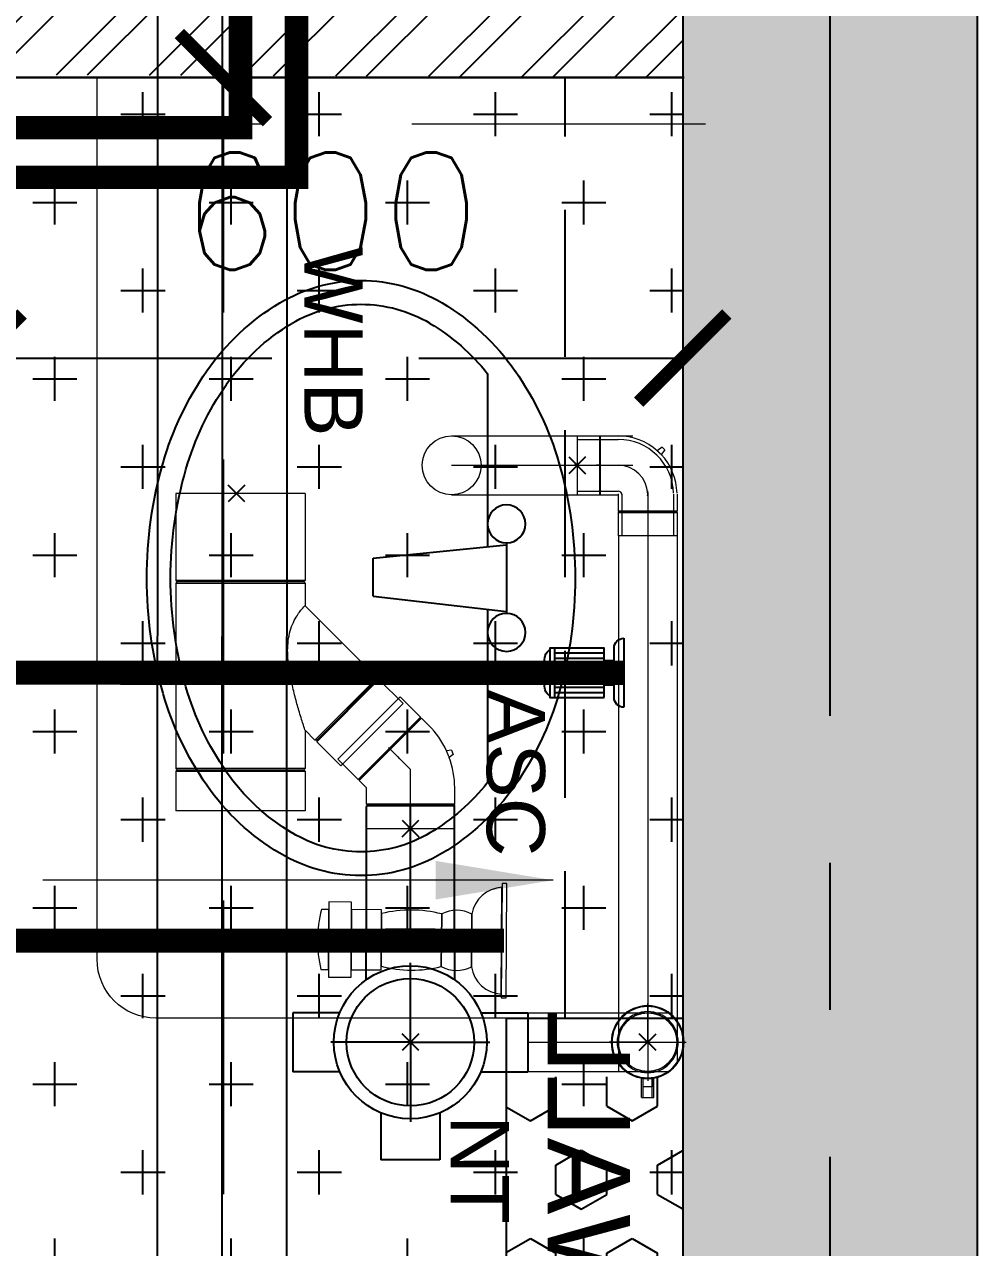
# Model space of a CAD drawing. Header units: millimetres. Extents: x -414464 to 1686, y -90036 to 108605.
# Drawn here: x -115677 to -114866, y -74220 to -73180 of the extents above; entities that cross this region are included whole.
import ezdxf

# ---------------------------------------------------------------- set-up
doc = ezdxf.new("R2010")
doc.units = ezdxf.units.MM
doc.header["$LTSCALE"] = 1000
doc.header["$MEASUREMENT"] = 0
for name, pattern in [('$1$AUDIT_D_120904163729-0', [0]), ('$36$HIDDEN', [0.375, 0.25, -0.125]), ('2BHK-A - FRONT$1$AUDIT_D_120904163729-0', [0]), ('2BHK-A - FRONT$1$DASHED', [0.75, 0.5, -0.25]), ('2BHK-A - FRONT$1$HIDDEN', [0.375, 0.25, -0.125]), ('2BHK-A - FRONT$1$PHANTOM2', [1.25, 0.625, -0.125, 0.125, -0.125, 0.125, -0.125]), ('AUDIT_D_120904163729-0', [0]), ('T8(T9 IS SIMILAR) - DIMENSION & TEXTING$1$1', [0]), ('T8(T9 IS SIMILAR) - DIMENSION & TEXTING$1$AUDIT_D_120904163729-0', [0]), ('T8(T9 IS SIMILAR) - DIMENSION & TEXTING$1$CENTERX2', [101.6, 63.5, -12.7, 12.7, -12.7]), ('T8(T9 IS SIMILAR) - DIMENSION & TEXTING$1$HIDDEN', [0.375, 0.25, -0.125]), ('T8(T9 IS SIMILAR) - DIMENSION & TEXTING$1$T8 - TYPICAL FLOOR CORE$0$( Hidden )', [0.375, 0.25, -0.125]), ('T8(T9 IS SIMILAR)$1$$0$HIDDEN', [0.375, 0.25, -0.125]), ('T8(T9 IS SIMILAR)$1$HIDDEN', [0.375, 0.25, -0.125]), ('T8_REFUGE COLUMNS$1$CENTER2', [1.125, 0.75, -0.125, 0.125, -0.125])]:
    doc.linetypes.add(name, pattern=pattern)
doc.layers.get('0').update_dxf_attribs({"linetype": 'AUDIT_D_120904163729-0'})
for name, color, linetype in [('$0$A-HATCH -160', 251, '$1$AUDIT_D_120904163729-0'), ('$21$A-DIMENSIONS', 2, '$36$HIDDEN'), ('2BHK-A - FRONT$1$$0$LEDGE WALL', 5, 'Continuous'), ('2BHK-A - FRONT$1$A-HATCH -160', 251, '2BHK-A - FRONT$1$AUDIT_D_120904163729-0'), ('2BHK-A - FRONT$1$A-SANITARY', 2, 'Continuous'), ('2BHK-A - FRONT$1$A-TOI SUNK 50MM', 8, 'Continuous'), ('2BHK-A - FRONT$1$ANNO', 7, 'Continuous'), ('2BHK-A - FRONT$1$LEDGE WALL', 5, 'Continuous'), ('a-rcc', 3, 'Continuous'), ('T8(T9 IS SIMILAR) - DIMENSION & TEXTING$1$A-DIMENSIONS', 2, 'T8(T9 IS SIMILAR) - DIMENSION & TEXTING$1$HIDDEN'), ('T8(T9 IS SIMILAR) - DIMENSION & TEXTING$1$A-PLUMBING', 7, 'T8(T9 IS SIMILAR) - DIMENSION & TEXTING$1$AUDIT_D_120904163729-0'), ('T8(T9 IS SIMILAR) - DIMENSION & TEXTING$1$KITCHEN BLOCK', 255, 'Continuous'), ('T8(T9 IS SIMILAR) - DIMENSION & TEXTING$1$pl-110 dia soil pipe', 1, 'Continuous'), ('T8(T9 IS SIMILAR) - DIMENSION & TEXTING$1$pl-110 dia soil pipe1', 1, 'Continuous'), ('T8(T9 IS SIMILAR) - DIMENSION & TEXTING$1$pl-75 dia waste pipe', 3, 'Continuous'), ('T8(T9 IS SIMILAR) - DIMENSION & TEXTING$1$pl-75 dia waste pipe1', 3, 'Continuous'), ('T8(T9 IS SIMILAR) - DIMENSION & TEXTING$1$PL-FITTINGS', 5, 'Continuous'), ('T8(T9 IS SIMILAR) - DIMENSION & TEXTING$1$U-TI-75MM WASTE WATER PIPE', 3, 'Continuous'), ('T8(T9 IS SIMILAR) - DIMENSION & TEXTING$1$U-TI-BOILER', 1, 'T8(T9 IS SIMILAR) - DIMENSION & TEXTING$1$1'), ('T8(T9 IS SIMILAR) - DIMENSION & TEXTING$1$U-TI-TEXT', 7, 'Continuous'), ('T8(T9 IS SIMILAR) - DIMENSION & TEXTING$1$U-TI-WS', 5, 'Continuous'), ('T8(T9 IS SIMILAR)$1$$6$a-beam 2', 50, 'Continuous'), ('T8_REFUGE COLUMNS$1$A-CENTERLINE', 193, 'T8_REFUGE COLUMNS$1$CENTER2'), ('T8_REFUGE COLUMNS$1$A-RCC COLS', 3, 'Continuous'), ('T8_TYPICAL COLUMNS$1$A-RCC COLS', 3, 'Continuous')]:
    doc.layers.add(name, color=color, linetype=linetype)
for name, color, linetype, lineweight in [('2BHK-A - FRONT$1$A-AC DRAIN PIPE', 94, 'Continuous', 18), ('2BHK-A - FRONT$1$A-AC PIPE', 151, 'Continuous', 20), ('2BHK-A - FRONT$1$a-TOI-fixtures', 251, 'Continuous', 0), ('2BHK-A - FRONT$1$A-WALL- 160', 6, 'Continuous', 30), ('T8(T9 IS SIMILAR) - DIMENSION & TEXTING$1$furn-1', 7, 'Continuous', 0), ('T8(T9 IS SIMILAR) - DIMENSION & TEXTING$1$pl-50dia waste pie', 6, 'Continuous', 0), ('T8(T9 IS SIMILAR) - DIMENSION & TEXTING$1$pl-50dia waste pipe1', 6, 'Continuous', 0), ('T8(T9 IS SIMILAR) - DIMENSION & TEXTING$1$R0-18-10-2014-T1-1st Podium Floor Plan$0$Text', 2, 'Continuous', 0), ('T8(T9 IS SIMILAR)$1$D&W', 8, 'Continuous', 25), ('T8(T9 IS SIMILAR)$1$SCPL BEAM', 191, 'T8(T9 IS SIMILAR)$1$$0$HIDDEN', 13)]:
    doc.layers.add(name, color=color, linetype=linetype, lineweight=lineweight)
doc.layers.add('T8(T9 IS SIMILAR) - DIMENSION & TEXTING$1$GEB-BEZUG', color=2, linetype='Continuous', lineweight=25, true_color=0xffff00)
doc.layers.add('T8_REFUGE COLUMNS$1$COL-HATCH', color=7, linetype='Continuous', lineweight=25, true_color=0xa3a3a3)
doc.styles.add('2BHK-A - FRONT$1$arial', font='sanss___.ttf')
doc.styles.add('T8(T9 IS SIMILAR) - DIMENSION & TEXTING$1$arial', font='sanss___.ttf')
doc.styles.add('T8(T9 IS SIMILAR) - DIMENSION & TEXTING$1$Romans 1', font='romans.shx', dxfattribs={"height": 100})
doc.styles.add('T8(T9 IS SIMILAR) - DIMENSION & TEXTING$1$Tahoma', font='tahoma.ttf')
doc.dimstyles.new('T8(T9 IS SIMILAR) - DIMENSION & TEXTING$1$ALPINE S', dxfattribs={"dimscale": 0, "dimtxt": 100, "dimasz": 75, "dimexe": 0, "dimexo": 0, "dimgap": 75, "dimtad": 1, "dimdec": 0, "dimzin": 0, "dimdsep": 46, "dimtxsty": 'T8(T9 IS SIMILAR) - DIMENSION & TEXTING$1$Romans 1', "dimblk": 'T8(T9 IS SIMILAR) - DIMENSION & TEXTING$1$_ArchTick', "dimcen": 0.09, "dimclrd": 256, "dimclre": 256, "dimclrt": 7, "dimadec": 0, "dimazin": 0, "dimtfac": 1, "dimtdec": 0, "dimtofl": 0, "dimtmove": 1, "dimatfit": 0, "dimldrblk": 'T8(T9 IS SIMILAR) - DIMENSION & TEXTING$1$_Open90', "dimfxl": 1, "dimtolj": 1, "dimtzin": 0, "dimarcsym": 0})
doc.dimstyles.new('T8(T9 IS SIMILAR) - DIMENSION & TEXTING$1$SAMATA STD', dxfattribs={"dimtxt": 100, "dimasz": 50, "dimexe": 50, "dimexo": 50, "dimgap": 10, "dimtad": 0, "dimdec": 0, "dimrnd": 5, "dimzin": 0, "dimdsep": 46, "dimtxsty": 'T8(T9 IS SIMILAR) - DIMENSION & TEXTING$1$Tahoma', "dimblk": 'T8(T9 IS SIMILAR) - DIMENSION & TEXTING$1$_Origin2', "dimcen": -50, "dimdle": 50, "dimclrd": 7, "dimclre": 7, "dimclrt": 7, "dimadec": 0, "dimazin": 0, "dimtfac": 1, "dimtdec": 0, "dimtmove": 1, "dimatfit": 3, "dimfxl": 150, "dimtfill": 1, "dimtolj": 1, "dimtzin": 0, "dimlwd": -1, "dimlwe": -1, "dimarcsym": 0})

# ---------------------------------------------------------------- blocks, each defined once
blk = doc.blocks.new('T8_REFUGE COLUMNS')
at = {"layer": 'T8_REFUGE COLUMNS$1$COL-HATCH', "linetype": 'ByBlock'}
h = blk.add_hatch(color=256, dxfattribs=at)
h.dxf.hatch_style = 1
h.paths.add_polyline_path([(1215902.1, -5721924.9), (1213292.1, -5721924.9), (1213292.1, -5721674.9), (1215902.1, -5721674.9)])
at = {"layer": 'T8_REFUGE COLUMNS$1$A-CENTERLINE'}
blk.add_line((1217370.3, -5721799.9), (1182156.9, -5721799.9), dxfattribs=at)
at = {"layer": 'T8_REFUGE COLUMNS$1$A-RCC COLS', "linetype": 'ByBlock'}
blk.add_lwpolyline([(1215902.1, -5721924.9), (1213292.1, -5721924.9), (1213292.1, -5721674.9), (1215902.1, -5721674.9)], close=True, dxfattribs=at)
blk = doc.blocks.new('T8_TYPICAL COLUMNS')
at = {"layer": 'T8_TYPICAL COLUMNS$1$A-RCC COLS', "linetype": 'ByBlock'}
blk.add_blockref('T8_REFUGE COLUMNS', (0, 0), dxfattribs=at)
blk = doc.blocks.new('2BHK-A - FRONT$1$WB1-flat-1')
at = {"layer": '2BHK-A - FRONT$1$A-SANITARY', "color": 251, "ltscale": 1000}
for p, q in [((-190061.5, 1779507.9), (-190121.4, 1779507.9)), ((-190106.8, 1779394.5), (-190119.9, 1779507.9)), ((-190074.4, 1779394.5), (-190063, 1779507.9)), ((-190118, 1779491.7), (-190265.4, 1779491.7)), ((-189917.5, 1779491.7), (-190064.6, 1779491.7))]:
    blk.add_line(p, q, dxfattribs=at)
at = {"layer": '2BHK-A - FRONT$1$A-SANITARY', "color": 251}
blk.add_line((-190106.8, 1779394.5), (-190074.4, 1779394.5), dxfattribs=at)
for centre, major_axis, start_param, end_param in [((-190091.4, 1779212.5), (92.6, -341.5), 2.876783, 3.157331), ((-190091.4, 1779212.5), (92.6, -341.5), 2.596234, 2.876783), ((-190115.8, 1779296.9), (69.6, -256.7), 3.157331, 3.484585), ((-190067.1, 1779296.9), (69.6, -256.7), 2.268981, 2.596234), ((-190137.6, 1779507.9), (4.2, -15.6), 6.018375, 12.30156), ((-190045.3, 1779507.9), (4.2, -15.6), 6.018375, 12.30156), ((-190152.9, 1779350.3), (52.6, -193.9), 3.484585, 3.910525), ((-190030, 1779350.3), (52.6, -193.9), 1.84304, 2.268981), ((-190152.9, 1779350.3), (47.3, -174.4), 3.548625, 3.910525), ((-190030, 1779350.3), (47.3, -174.4), 1.84304, 2.20494), ((-190209.6, 1779384.1), (35.3, -130.2), 3.910525, 4.447579), ((-189973.2, 1779384.1), (35.3, -130.2), 1.305986, 1.84304), ((-190209.6, 1779384.1), (30, -110.7), 3.910525, 4.447579), ((-189973.2, 1779384.1), (30, -110.7), 1.305986, 1.84304), ((-190209.6, 1779384.1), (35.3, -130.2), 4.447579, 4.984633), ((-190209.6, 1779384.1), (30, -110.7), 4.447579, 4.984633), ((-189973.2, 1779384.1), (30, -110.7), 0.768932, 1.305986), ((-189973.2, 1779384.1), (35.3, -130.2), 0.768932, 1.305986), ((-190152.9, 1779417.8), (47.3, -174.4), 4.984633, 5.410573), ((-190030, 1779417.8), (47.3, -174.4), 0.342992, 0.768932), ((-190152.9, 1779417.8), (52.6, -193.9), 4.984633, 5.410573), ((-190030, 1779417.8), (52.6, -193.9), 0.342992, 0.768932), ((-190115.8, 1779471.3), (64.3, -237.2), 5.410573, 5.737826), ((-190067.1, 1779471.3), (64.3, -237.2), 0.015739, 0.342992), ((-190115.8, 1779471.3), (69.6, -256.7), 5.410573, 5.737826), ((-190067.1, 1779471.3), (69.6, -256.7), 0.015739, 0.342992), ((-190091.4, 1779555.7), (87.3, -322), 5.737826, 6.018375), ((-190091.4, 1779555.7), (87.3, -322), 6.018375, 6.298924), ((-190091.4, 1779555.7), (92.6, -341.5), 5.737826, 6.018375), ((-190091.4, 1779555.7), (92.6, -341.5), 6.018375, 6.298924)]:
    blk.add_ellipse(centre, major_axis=major_axis, ratio=1, start_param=start_param, end_param=end_param, dxfattribs=at)
blk = doc.blocks.new('2BHK-A - FRONT')
at = {"layer": '2BHK-A - FRONT$1$A-HATCH -160', "linetype": 'ByBlock'}
h = blk.add_hatch(dxfattribs=at)
h.set_pattern_fill('ANSI32', color=256, scale=150)
h.set_pattern_definition([(45, (0, -0.55), (-39.77475644, 39.77475644), []), (45, (26.517, -0.55), (-39.77475644, 39.77475644), [])])
h.paths.add_polyline_path([(1145269.9, -5728524.2), (1145269.9, -5728684.2), (1144639.8, -5728684.2), (1144639.8, -5726829.5), (1144799.8, -5726829.5), (1144799.8, -5728524.2)])
h.paths.add_polyline_path([(1148934.5, -5727449.8), (1148934.5, -5727609.8), (1147999.5, -5727609.8), (1147999.5, -5727009.5), (1148159.5, -5727009.5), (1148159.5, -5727449.8)])
h.paths.add_polyline_path([(1147999.5, -5728684.2), (1147999.5, -5728524.2), (1147369.9, -5728524.2), (1147369.9, -5728684.2)])
edge = h.paths.add_edge_path()
edge.add_line((1151334.5, -5727449.8), (1151779.5, -5727449.8))
edge.add_line((1151779.5, -5727449.8), (1151779.5, -5727609.8))
edge.add_line((1151704.5, -5727609.8), (1151334.5, -5727609.8))
edge.add_line((1151334.5, -5727609.8), (1151334.5, -5727449.8))
h.paths.add_polyline_path([(1146264.5, -5719573.8), (1146424.5, -5719573.8), (1146424.5, -5719224.6), (1146264.5, -5719224.6)])
h.paths.add_polyline_path([(1145549.4, -5721834.4), (1145788.9, -5721834.4), (1145790, -5721674.6), (1145549.4, -5721674.6)])
h.paths.add_polyline_path([(1145949.5, -5721924.2), (1145949.5, -5722524.6), (1145789.5, -5722524.6), (1145789.5, -5721924.2)])
h.paths.add_polyline_path([(1144599.5, -5721924.6), (1144759.5, -5721924.6), (1144762, -5722524.6), (1144602, -5722524.6)])
h.paths.add_polyline_path([(1144599.5, -5723474.6), (1144599.5, -5723174.6), (1144759.5, -5723174.6), (1144759.5, -5723314.6), (1145789.5, -5723314.6), (1145789.5, -5723174.6), (1145949.5, -5723174.6), (1145949.5, -5723474.2)])
h = blk.add_hatch(dxfattribs=at)
h.set_pattern_fill('HEX', color=256, scale=200)
h.paths.add_polyline_path([(1143749.5, -5722074.9), (1143749.5, -5721924.9), (1142999.6, -5721924.9), (1142999.6, -5722074.9)])
at = {"layer": '2BHK-A - FRONT$1$A-TOI SUNK 50MM'}
h = blk.add_hatch(dxfattribs=at)
h.set_pattern_fill('CROSS', color=256, scale=300, style=0)
h.set_pattern_definition([(0, (0, -0.9), (75, 75), [37.5, -112.5]), (90, (18.75, -19.65), (-75, 75), [37.5, -112.5])])
h.paths.add_polyline_path([(1142149.5, -5723374.6), (1144599.5, -5723374.6), (1144599.5, -5721924.9), (1142149.5, -5721924.9)])
h.paths.add_polyline_path([(1148199.2, -5723374.6), (1145949.5, -5723374.6), (1145949.5, -5721924.9), (1148199.2, -5721924.9)])
at = {"layer": '2BHK-A - FRONT$1$$0$LEDGE WALL', "linetype": '2BHK-A - FRONT$1$HIDDEN', "ltscale": 0.5}
blk.add_line((1143799.5, -5722024.9), (1144599.6, -5722024.9), dxfattribs=at)
at = {"layer": '2BHK-A - FRONT$1$A-AC DRAIN PIPE', "linetype": '2BHK-A - FRONT$1$PHANTOM2', "ltscale": 0.1, "const_width": 20, "elevation": -1.2}
blk.add_lwpolyline([(1144826.8, -5722253.6), (1144514.7, -5722253.6), (1144514.7, -5723484.3)], dxfattribs=at)
at = {"layer": '2BHK-A - FRONT$1$A-AC PIPE', "linetype": '2BHK-A - FRONT$1$DASHED', "ltscale": 0.1, "const_width": 20, "elevation": -1.2}
blk.add_lwpolyline([(1144556.9, -5723484.3), (1144556.9, -5722301.2), (1144799.8, -5722301.2)], dxfattribs=at)
at = {"layer": '2BHK-A - FRONT$1$A-TOI SUNK 50MM'}
blk.add_lwpolyline([(1142149.5, -5723374.6), (1144599.5, -5723374.6), (1144599.5, -5721924.9), (1142149.5, -5721924.9)], close=True, dxfattribs=at)
at = {"layer": '2BHK-A - FRONT$1$a-TOI-fixtures'}
for p, q in [((1143799.5, -5721924.9), (1144584.5, -5721924.9)), ((1143799.5, -5721924.9), (1143799.5, -5722373.2)), ((1143849.5, -5722423.2), (1144599.5, -5722423.2))]:
    blk.add_line(p, q, dxfattribs=at)
blk.add_arc((1143849.5, -5722373.2), 50, 180, 270, dxfattribs=at)
at = {"layer": '2BHK-A - FRONT$1$A-WALL- 160', "linetype": 'ByBlock'}
blk.add_line((1144599.5, -5722524.6), (1144599.5, -5721924.6), dxfattribs=at)
at = {"layer": '2BHK-A - FRONT$1$LEDGE WALL'}
blk.add_lwpolyline([(1143799.5, -5722074.9), (1143799.5, -5721924.9), (1142999.6, -5721924.9), (1142999.6, -5722074.9)], close=True, dxfattribs=at)
at = {"layer": '2BHK-A - FRONT$1$A-WALL- 160'}
blk.add_blockref('2BHK-A - FRONT$1$WB1-flat-1', (1334265.2, -7501582.8), dxfattribs=at)
at = {"layer": '2BHK-A - FRONT$1$ANNO', "insert": (1143181.6, -5721969.8), "char_height": 70, "width": 2352.206, "attachment_point": 1, "style": '2BHK-A - FRONT$1$arial'}
blk.add_mtext('LEDGE WALL', dxfattribs=at)
blk = doc.blocks.new('T8(T9 IS SIMILAR) - DIMENSION & TEXTING$1$_ArchTick')
at = {"color": 0, "linetype": 'ByBlock', "const_width": 0.15}
blk.add_lwpolyline([(-0.5, -0.5), (0.5, 0.5)], dxfattribs=at)
blk = doc.blocks.new('*D1592')
at = {"layer": 'T8(T9 IS SIMILAR) - DIMENSION & TEXTING$1$A-DIMENSIONS', "linetype": 'T8(T9 IS SIMILAR) - DIMENSION & TEXTING$1$HIDDEN', "lineweight": -2, "transparency": 16777216}
for p, q in [((1213452.2, -5721924.1), (1213452.2, -5722316.2)), ((1215902.2, -5721924.4), (1215902.2, -5722316.2))]:
    blk.add_line(p, q, dxfattribs=at)
at = {"layer": 'T8(T9 IS SIMILAR) - DIMENSION & TEXTING$1$A-DIMENSIONS', "lineweight": -2, "transparency": 16777216}
blk.add_line((1215902.2, -5722316.2), (1213452.2, -5722316.2), dxfattribs=at)
at = {"layer": 'T8(T9 IS SIMILAR) - DIMENSION & TEXTING$1$A-DIMENSIONS', "linetype": 'ByBlock', "lineweight": -2, "transparency": 16777216, "xscale": 75, "yscale": 75, "zscale": 75, "rotation": 180}
blk.add_blockref('T8(T9 IS SIMILAR) - DIMENSION & TEXTING$1$_ArchTick', (1213452.2, -5722316.2), dxfattribs=at)
at = {"layer": 'T8(T9 IS SIMILAR) - DIMENSION & TEXTING$1$A-DIMENSIONS', "linetype": 'ByBlock', "lineweight": -2, "transparency": 16777216, "xscale": 75, "yscale": 75, "zscale": 75}
blk.add_blockref('T8(T9 IS SIMILAR) - DIMENSION & TEXTING$1$_ArchTick', (1215902.2, -5722316.2), dxfattribs=at)
at = {"layer": 'T8(T9 IS SIMILAR) - DIMENSION & TEXTING$1$A-DIMENSIONS', "color": 7, "linetype": 'ByBlock', "transparency": 16777216, "insert": (1214677.2, -5722191.2), "char_height": 100, "attachment_point": 5, "style": 'T8(T9 IS SIMILAR) - DIMENSION & TEXTING$1$Romans 1'}
blk.add_mtext('\\A1;2450', dxfattribs=at)
blk = doc.blocks.new('T8(T9 IS SIMILAR) - DIMENSION & TEXTING$1$_Open90')
at = {"color": 0, "linetype": 'ByBlock', "lineweight": -2}
for p, q in [((-0.5, 0.5), (0, 0)), ((0, 0), (-1, 0)), ((0, 0), (-0.5, -0.5))]:
    blk.add_line(p, q, dxfattribs=at)
blk = doc.blocks.new('T8(T9 IS SIMILAR) - DIMENSION & TEXTING$1$Einfügepunkt')
at = {"layer": 'T8(T9 IS SIMILAR) - DIMENSION & TEXTING$1$GEB-BEZUG'}
for p, q in [((-7.1, -7.1), (7.1, 7.1)), ((-7.1, 7.1), (7.1, -7.1))]:
    blk.add_line(p, q, dxfattribs=at)
blk = doc.blocks.new('T8(T9 IS SIMILAR) - DIMENSION & TEXTING$1$388.001.00.1_G')
at = {"layer": 'T8(T9 IS SIMILAR) - DIMENSION & TEXTING$1$U-TI-75MM WASTE WATER PIPE', "ltscale": 5}
for p, q in [((-25.1, 60.1), (-25.1, 100)), ((-25.1, 100), (25.1, 100)), ((25.1, 60.1), (25.1, 100)), ((0, 0), (0, 67.6)), ((-60.1, 25.1), (-100, 25.1)), ((-100, -25.1), (-100, 25.1)), ((60.1, 25.1), (100, 25.1)), ((100, -25.1), (100, 25.1)), ((0, 0), (-67.6, 0)), ((0, 0), (0, 2.5)), ((0, 0), (0, -67.6)), ((0, 0), (67.6, 0)), ((0, 0), (-2.5, 0)), ((0, 0), (0, -2.5)), ((0, 0), (2.5, 0)), ((-60.1, -25.1), (-100, -25.1)), ((60.1, -25.1), (100, -25.1)), ((-37.7, -53.1), (-37.7, -95)), ((37.7, -53.1), (37.7, -95))]:
    blk.add_line(p, q, dxfattribs=at)
for radius in [65.1, 54.2]:
    blk.add_circle((0, 0), radius, dxfattribs=at)
blk.add_ellipse((0, -95), major_axis=(37.7, 0), ratio=0.026177, start_param=3.141593, end_param=6.283185, dxfattribs=at)
blk.add_blockref('T8(T9 IS SIMILAR) - DIMENSION & TEXTING$1$Einfügepunkt', (0, 0), dxfattribs=at)
blk = doc.blocks.new('T8(T9 IS SIMILAR) - DIMENSION & TEXTING$1$365.045.16.1_A')
at = {"lineweight": 13, "ltscale": 25}
for p, q in [((-61.9, 8.8), (-8.8, 61.9)), ((8.3, 44.7), (-8.8, 61.9)), ((8.3, 44.7), (-44.7, -8.3)), ((-43.7, -9.4), (9.4, 43.7)), ((8.3, 43.7), (-43.7, -8.3)), ((8.3, 43.7), (8.3, 44.7)), ((8.3, 43.7), (9.4, 43.7)), ((15.5, 37.5), (9.4, 43.7)), ((-17.1, 17.1), (-18.9, 18.9)), ((0, 0), (-17.1, 17.1)), ((-9.2, 9.2), (-11, 11)), ((34.7, 16.5), (30.6, 16)), ((36.3, 12.9), (32.9, 10.3)), ((34.7, 16.5), (36.3, 12.9)), ((-44.7, -8.3), (-61.9, 8.8)), ((0, -15.5), (0, 0)), ((-43.7, -8.3), (-44.7, -8.3)), ((-43.7, -8.3), (-43.7, -9.4)), ((-37.5, -15.5), (-43.7, -9.4)), ((-37.5, -29.3), (-37.5, -15.5)), ((0, -29.3), (0, -15.5)), ((37.5, -29.3), (37.5, -15.5)), ((-36.7, -30), (-37.5, -29.3)), ((37.5, -29.3), (-37.5, -29.3)), ((-36.7, -30), (-37.5, -30.7)), ((-37.5, -50), (-37.5, -30.7)), ((-37.5, -30.7), (37.5, -30.7)), ((-36.7, -30), (36.8, -30)), ((0, -31.8), (0, -29.3)), ((36.8, -30), (37.5, -29.3)), ((36.8, -30), (37.5, -30.7)), ((37.5, -50), (37.5, -30.7)), ((-37.5, -50), (37.5, -50)), ((0, -50), (-2.5, -50)), ((0, -50), (0, -47.5)), ((0, -50), (0, -52.5)), ((0, -50), (2.5, -50))]:
    blk.add_line(p, q, dxfattribs=at)
for start, end in [(24.8604, 45), (0, 20.1396)]:
    blk.add_arc((-37.5, -15.5), 75, start, end, dxfattribs=at)
blk.add_open_spline([(32.9, 10.3), (32.9, 10.3), (32.9, 10.3), (32.8, 10.5), (32.8, 10.6), (32.6, 11), (32.4, 11.3), (32.2, 11.9), (32.1, 12.1), (31.9, 12.6), (31.8, 12.8), (31.6, 13.2), (31.6, 13.4), (31.4, 13.8), (31.3, 14), (31.1, 14.6), (31, 14.9), (30.8, 15.4), (30.7, 15.6), (30.6, 15.9), (30.6, 16), (30.6, 16)], degree=3, knots=[-0.9758327, -0.9758327, -0.9758327, -0.9758327, -0.8930469, -0.8930469, -0.7796093, -0.7796093, -0.6561479, -0.6561479, -0.5667077, -0.5667077, -0.5007206, -0.5007206, -0.4380575, -0.4380575, -0.3616519, -0.3616519, -0.247098, -0.247098, -0.1245121, -0.1245121, 0, 0, 0, 0], dxfattribs=at)
blk.add_blockref('T8(T9 IS SIMILAR) - DIMENSION & TEXTING$1$Einfügepunkt', (0, -50), dxfattribs=at)
blk = doc.blocks.new('T8(T9 IS SIMILAR) - DIMENSION & TEXTING$1$367.125.16.1_A')
at = {"lineweight": 13, "ltscale": 25}
for p, q in [((-73.7, 161.5, -0.8), (-73.7, 195.4, -0.8)), ((-73.7, 195.4, -0.8), (36.3, 195.4, -0.8)), ((36.3, 161.5, -0.8), (36.3, 195.4, -0.8)), ((-157.1, 104.1), (-104.1, 157.1)), ((-104.1, 157.1), (-83.6, 136.6)), ((-72.6, 160.4, -0.8), (-73.7, 161.5, -0.8)), ((36.3, 161.5, -0.8), (-73.7, 161.5, -0.8)), ((-72.6, 160.4, -0.8), (-73.7, 159.3, -0.8)), ((-73.7, 126.7, -0.8), (-73.7, 159.3, -0.8)), ((-73.7, 159.3, -0.8), (36.3, 159.3, -0.8)), ((35.2, 160.4, -0.8), (-72.6, 160.4, -0.8)), ((35.2, 160.4, -0.8), (36.3, 161.5, -0.8)), ((35.2, 160.4, -0.8), (36.3, 159.3, -0.8)), ((36.3, 1.5, -0.8), (36.3, 159.3, -0.8)), ((-83.6, 136.6), (-136.6, 83.6)), ((-83.6, 135.1), (-83.6, 136.6)), ((-135.1, 82.1), (-82.1, 135.1)), ((-83.6, 135.1), (-135.1, 83.6)), ((-83.6, 135.1), (-82.1, 135.1)), ((-82.1, 135.1), (-73.7, 126.7)), ((-157.1, 104.1), (-136.6, 83.6)), ((-135.1, 83.6), (-136.6, 83.6)), ((-135.1, 83.6), (-135.1, 82.1)), ((-135.1, 82.1), (-73.6, 20.6)), ((-73.7, 1.5, -0.8), (-73.7, 20.7, 0.1)), ((-72.6, 0.4, -0.8), (-73.7, 1.5, -0.8)), ((36.3, 1.5, -0.8), (-73.7, 1.5, -0.8)), ((-72.6, 0.4, -0.8), (-73.7, -0.7, -0.8)), ((-72.6, 0.4, -0.8), (35.2, 0.4, -0.8)), ((35.2, 0.4, -0.8), (36.3, 1.5, -0.8)), ((35.2, 0.4, -0.8), (36.3, -0.7, -0.8)), ((-73.7, -74.6, -0.8), (-73.7, -0.7, -0.8)), ((-73.7, -0.7, -0.8), (36.3, -0.7, -0.8)), ((36.3, -74.6, -0.8), (36.3, -0.7, -0.8)), ((-73.7, -74.6, -0.8), (36.3, -74.6, -0.8))]:
    blk.add_line(p, q, dxfattribs=at)
blk.add_open_spline([(-73.7, 126.7, 0.1), (-73.7, 126.7, 0.1), (-73.5, 126.2, 0.1), (-72.9, 124.3, 0.1), (-72.5, 123, 0.1), (-71, 118.3, 0.1), (-69.7, 114, 0.1), (-67.4, 106.3, 0.1), (-66.3, 102.4, 0.1), (-64.2, 94.2, 0.1), (-63.1, 89.9, 0.1), (-61.2, 81.1, 0.1), (-60.4, 76.6, 0.1), (-59.3, 67.7, 0.1), (-58.9, 63.3, 0.1), (-58.9, 56.2, 0.1), (-59.1, 53.3, 0.1), (-59.8, 47.7, 0.1), (-60.3, 44.9, 0.1), (-61.8, 39.7, 0.1), (-62.7, 37.2, 0.1), (-64.8, 32.9, 0.1), (-65.9, 30.9, 0.1), (-67.8, 27.9, 0.1), (-68.7, 26.6, 0.1), (-70.4, 24.4, 0.1), (-71.2, 23.5, 0.1), (-72.4, 22.1, 0.1), (-72.9, 21.5, 0.1), (-73.5, 20.8, 0.1), (-73.7, 20.7, 0.1), (-73.7, 20.7, 0.1)], degree=3, knots=[8.222625, 8.222625, 8.222625, 8.222625, 8.980345, 8.980345, 9.738065, 9.738065, 11.253506, 11.253506, 12.551442, 12.551442, 13.849378, 13.849378, 15.147314, 15.147314, 16.44525, 16.44525, 17.266568, 17.266568, 18.087887, 18.087887, 18.909205, 18.909205, 19.730524, 19.730524, 20.43574, 20.43574, 21.140957, 21.140957, 21.846174, 21.846174, 22.551391, 22.551391, 22.551391, 22.551391], dxfattribs=at)
blk.add_blockref('T8(T9 IS SIMILAR) - DIMENSION & TEXTING$1$Einfügepunkt', (-15.4, -74.6, 0.1), dxfattribs=at)
blk = doc.blocks.new('T8(T9 IS SIMILAR) - DIMENSION & TEXTING$1$361.771.16.1_G')
at = {"lineweight": 13, "ltscale": 25}
for p, q in [((0, 0), (0, 32.8)), ((-47, 5.2), (-30.6, 5.2)), ((-47, -5.2), (-47, 5.2)), ((-47, 3.7), (-30.8, 3.7)), ((-38, 3.7), (-38, -3.8)), ((-30.8, 3.7), (-38, 3.7)), ((-47, -3.7), (-30.8, -3.7)), ((-47, -5.2), (-30.6, -5.2)), ((-38, -3.8), (-30.8, -3.8)), ((0, 0), (-32.8, 0)), ((0, 0), (0, -32.8)), ((0, 0), (32.8, 0))]:
    blk.add_line(p, q, dxfattribs=at)
for radius in [31, 30.3, 26, 25]:
    blk.add_circle((0, 0), radius, dxfattribs=at)
blk.add_blockref('T8(T9 IS SIMILAR) - DIMENSION & TEXTING$1$Einfügepunkt', (0, 0), dxfattribs=at)
blk = doc.blocks.new('T8(T9 IS SIMILAR) - DIMENSION & TEXTING$1$A$C3B5F61B8')
at = {"ltscale": 25}
for p, q in [((0.0244, 0.025), (0.039, 0.025)), ((0.0244, 0.022), (0.06, 0.022)), ((0.039, 0.025), (0.039, -0.025)), ((0.0395, 0.0245), (0.039, 0.025)), ((0.0395, 0.0245), (0.04, 0.025)), ((0.0395, 0.0245), (0.0395, -0.0245)), ((0.04, -0.025), (0.04, 0.025)), ((0.04, 0.025), (0.06, 0.025)), ((0.06, 0.025), (0.06, -0.025)), ((-0.0154, 0.0123), (-0.0133, 0.0145)), ((-0.0154, 0.0123), (-0.0124, 0.0082)), ((-0.0133, 0.0145), (-0.0092, 0.0115)), ((0.0218, -0.0001), (0.0243, 0)), ((0.0243, 0), (0.039, 0)), ((0.0375, 0), (0.04, 0)), ((0.039, 0), (0.0415, 0)), ((0.04, 0), (0.06, 0)), ((0.06, 0), (0.0625, 0)), ((-0.025, -0.04), (-0.025, -0.025)), ((-0.022, -0.06), (-0.022, -0.025)), ((0, -0.025), (0, -0.0225)), ((0, -0.04), (0, -0.025)), ((0.022, -0.06), (0.022, -0.025)), ((0.0243, -0.022), (0.06, -0.022)), ((0.0243, -0.025), (0.039, -0.025)), ((0.025, -0.04), (0.025, -0.025)), ((0.0395, -0.0245), (0.039, -0.025)), ((0.0395, -0.0245), (0.04, -0.025)), ((0.04, -0.025), (0.06, -0.025)), ((0.025, -0.04), (-0.025, -0.04)), ((-0.0245, -0.0405), (-0.025, -0.04)), ((-0.0245, -0.0405), (-0.025, -0.041)), ((-0.025, -0.06), (-0.025, -0.041)), ((-0.025, -0.041), (0.025, -0.041)), ((-0.0245, -0.0405), (0.0245, -0.0405)), ((0, -0.041), (0, -0.0385)), ((0, -0.0425), (0, -0.04)), ((0, -0.041), (0, -0.0435)), ((0.0245, -0.0405), (0.025, -0.04)), ((0.0245, -0.0405), (0.025, -0.041)), ((0.025, -0.06), (0.025, -0.041)), ((0, -0.0575), (0, -0.0435)), ((-0.025, -0.06), (0.025, -0.06)), ((0, -0.06), (0, -0.0575)), ((0, -0.06), (0, -0.0625))]:
    blk.add_line(p, q, dxfattribs=at)
at = {"ltscale": 25, "flags": 128}
blk.add_lwpolyline([(-0.0092, 0.0115), (-0.0092, 0.0115), (-0.0092, 0.0115), (-0.0093, 0.0114), (-0.0094, 0.0113), (-0.0095, 0.0112), (-0.0096, 0.011), (-0.0098, 0.0108), (-0.0099, 0.0107), (-0.0101, 0.0105), (-0.0103, 0.0103), (-0.0105, 0.01), (-0.0107, 0.0098), (-0.011, 0.0096), (-0.0112, 0.0094), (-0.0114, 0.0092), (-0.0116, 0.009), (-0.0117, 0.0088), (-0.0119, 0.0087), (-0.012, 0.0085), (-0.0122, 0.0084), (-0.0123, 0.0083), (-0.0123, 0.0083), (-0.0124, 0.0082), (-0.0124, 0.0082)], dxfattribs=at)
at = {"ltscale": 25}
for radius, start, end in [(0.047, 91.5, 180), (0.05, 91.5, 133.1131), (0.05, 138.3869, 180), (0.025, 91.5, 180), (0.025, 88.0623, 91.5), (0.025, 180, 183.4377), (0.003, 91.5, 180)]:
    blk.add_arc((0.025, -0.025), radius, start, end, dxfattribs=at)
at = {"ltscale": 25, "xscale": 0.001, "yscale": 0.001, "zscale": 0.001}
blk.add_blockref('T8(T9 IS SIMILAR) - DIMENSION & TEXTING$1$Einfügepunkt', (0, -0.06), dxfattribs=at)
blk = doc.blocks.new('T8(T9 IS SIMILAR) - DIMENSION & TEXTING$1$ASC')
at = {"layer": 'T8(T9 IS SIMILAR) - DIMENSION & TEXTING$1$U-TI-BOILER'}
for points in [[(631187.56485, 41364.6039), (631187.52885, 41364.6039), (631187.52885, 41364.6399), (631187.52885, 41364.6435), (631187.56485, 41364.6435), (631187.56485, 41364.6039)], [(631187.54005, 41364.6471), (631187.55365, 41364.6471)], [(631187.56485, 41364.6399), (631187.52885, 41364.6399)], [(631187.53245, 41364.6039), (631187.53245, 41364.6399)], [(631187.53605, 41364.6399), (631187.53605, 41364.6039)], [(631187.53965, 41364.6039), (631187.53965, 41364.6399)], [(631187.54325, 41364.6039), (631187.54325, 41364.6399)], [(631187.54685, 41364.6399), (631187.54685, 41364.6039)], [(631187.55045, 41364.6039), (631187.55045, 41364.6399)], [(631187.55405, 41364.6039), (631187.55405, 41364.6399)], [(631187.55765, 41364.6039), (631187.55765, 41364.6399)], [(631187.56125, 41364.6399), (631187.56125, 41364.6039)], [(631187.53785, 41364.6039), (631187.53785, 41364.5967)], [(631187.55585, 41364.5967), (631187.55585, 41364.6039)], [(631187.52165, 41364.5895), (631187.57205, 41364.5895)], [(631187.56485, 41364.5967), (631187.52885, 41364.5967)]]:
    blk.add_lwpolyline(points, dxfattribs=at)
for centre, radius, start, end in [((631187.53736, 41364.6384), 0.00911, 72.81975, 145.94062), ((631187.55634, 41364.6384), 0.00911, 34.05939, 107.18025), ((631187.52885, 41364.5895), 0.0072, 90, 180), ((631187.56485, 41364.5895), 0.0072, 0, 90)]:
    blk.add_arc(centre, radius, start, end, dxfattribs=at)
blk = doc.blocks.new('*D456')
at = {"layer": 'T8(T9 IS SIMILAR) - DIMENSION & TEXTING$1$U-TI-TEXT', "lineweight": -2, "transparency": 16777216}
for p, q in [((5695, -7925.9), (5743.8, -7763.4)), ((5743.8, -7763.4), (6150.9, -7763.4)), ((5545, -7925.9), (5470, -7925.9)), ((5845, -7925.9), (5545, -7925.9)), ((5845, -7925.9), (5920, -7925.9))]:
    blk.add_line(p, q, dxfattribs=at)
at = {"layer": 'T8(T9 IS SIMILAR) - DIMENSION & TEXTING$1$U-TI-TEXT', "linetype": 'T8(T9 IS SIMILAR) - DIMENSION & TEXTING$1$T8 - TYPICAL FLOOR CORE$0$( Hidden )', "lineweight": -2, "transparency": 16777216}
for p, q in [((5545, -7927.9), (5545, -7925.9)), ((5845, -7927.9), (5845, -7925.9))]:
    blk.add_line(p, q, dxfattribs=at)
at = {"layer": 'T8(T9 IS SIMILAR) - DIMENSION & TEXTING$1$U-TI-TEXT', "linetype": 'ByBlock', "lineweight": -2, "transparency": 16777216, "xscale": 75, "yscale": 75, "zscale": 75}
blk.add_blockref('T8(T9 IS SIMILAR) - DIMENSION & TEXTING$1$_ArchTick', (5545, -7925.9), dxfattribs=at)
at = {"layer": 'T8(T9 IS SIMILAR) - DIMENSION & TEXTING$1$U-TI-TEXT', "linetype": 'ByBlock', "lineweight": -2, "transparency": 16777216, "xscale": 75, "yscale": 75, "zscale": 75, "rotation": 180}
blk.add_blockref('T8(T9 IS SIMILAR) - DIMENSION & TEXTING$1$_ArchTick', (5845, -7925.9), dxfattribs=at)
at = {"layer": 'T8(T9 IS SIMILAR) - DIMENSION & TEXTING$1$U-TI-TEXT', "color": 7, "linetype": 'ByBlock', "transparency": 16777216, "insert": (5947.4, -7638.4), "char_height": 100, "attachment_point": 5, "style": 'T8(T9 IS SIMILAR) - DIMENSION & TEXTING$1$Romans 1', "bg_fill": 3, "box_fill_scale": 1.25, "bg_fill_color": 256, "bg_fill_true_color": 13158600, "bg_fill_transparency": 0}
blk.add_mtext('\\A1;300', dxfattribs=at)
blk = doc.blocks.new('T8(T9 IS SIMILAR) - DIMENSION & TEXTING$1$TT')
at = {"layer": 'T8(T9 IS SIMILAR) - DIMENSION & TEXTING$1$furn-1', "color": 7}
for points in [[(107723.97348, -2189.22261), (107723.97349, -2189.22673), (107723.9407, -2189.22681), (107723.94069, -2189.2227, -0.125089)], [(107723.97153, -2189.25543, -0.124286), (107723.97162, -2189.28824), (107723.94291, -2189.28832, -0.124286), (107723.94282, -2189.25551)], [(107723.97162, -2189.28824, -0.25), (107723.97166, -2189.30465), (107723.94295, -2189.30473, -0.25), (107723.94291, -2189.28832)], [(107723.97166, -2189.30465, -0.353887), (107723.98647, -2189.32102), (107723.92823, -2189.32117, -0.353887), (107723.94295, -2189.30473)]]:
    blk.add_lwpolyline(points, format="xyb", close=True, dxfattribs=at)
for points in [[(107723.9776, -2189.22671), (107723.97764, -2189.23902), (107723.97352, -2189.23903), (107723.94073, -2189.23912), (107723.93662, -2189.23913), (107723.93659, -2189.22683)], [(107723.97352, -2189.23903), (107723.97357, -2189.25542), (107723.94078, -2189.25551), (107723.94073, -2189.23912)], [(107723.98848, -2189.32101), (107723.98847, -2189.32361), (107723.92619, -2189.32378), (107723.92618, -2189.32118)]]:
    blk.add_lwpolyline(points, close=True, dxfattribs=at)
blk = doc.blocks.new('T8(T9 IS SIMILAR) - DIMENSION & TEXTING$1$_Origin2')
at = {"color": 0, "linetype": 'ByBlock', "lineweight": -2}
blk.add_line((-0.5, 0), (-1, 0), dxfattribs=at)
for radius in [0.5, 0.25]:
    blk.add_circle((0, 0), radius, dxfattribs=at)
blk = doc.blocks.new('*D1266')
at = {"layer": 'T8(T9 IS SIMILAR) - DIMENSION & TEXTING$1$A-DIMENSIONS', "linetype": 'T8(T9 IS SIMILAR) - DIMENSION & TEXTING$1$HIDDEN', "lineweight": -2, "transparency": 16777216}
for p, q in [((1213452.3, -5721925.3), (1213690.9, -5721925.3)), ((1213452.3, -5722524.9), (1213690.9, -5722524.9))]:
    blk.add_line(p, q, dxfattribs=at)
at = {"layer": 'T8(T9 IS SIMILAR) - DIMENSION & TEXTING$1$A-DIMENSIONS', "lineweight": -2, "transparency": 16777216}
blk.add_line((1213690.9, -5722524.9), (1213690.9, -5721925.3), dxfattribs=at)
at = {"layer": 'T8(T9 IS SIMILAR) - DIMENSION & TEXTING$1$A-DIMENSIONS', "linetype": 'ByBlock', "lineweight": -2, "transparency": 16777216, "xscale": 75, "yscale": 75, "zscale": 75}
for p, rotation in [((1213690.9, -5721925.3), 90), ((1213690.9, -5722524.9), 270)]:
    blk.add_blockref('T8(T9 IS SIMILAR) - DIMENSION & TEXTING$1$_ArchTick', p, dxfattribs=dict(at, rotation=rotation))
at = {"layer": 'T8(T9 IS SIMILAR) - DIMENSION & TEXTING$1$A-DIMENSIONS', "color": 7, "linetype": 'ByBlock', "transparency": 16777216, "insert": (1213565.9, -5722225.1), "char_height": 100, "attachment_point": 5, "rotation": 90, "style": 'T8(T9 IS SIMILAR) - DIMENSION & TEXTING$1$Romans 1'}
blk.add_mtext('\\A1;600', dxfattribs=at)
blk = doc.blocks.new('T8(T9 IS SIMILAR) - DIMENSION & TEXTING$1$A$C77D62699')
at = {"layer": 'T8(T9 IS SIMILAR) - DIMENSION & TEXTING$1$pl-110 dia soil pipe1'}
for p, q in [((7706, -8388.3, 0.8), (5682.6, -8388, 0.2)), ((7706, -8498.3, 0.8), (5671.5, -8498, 0.2))]:
    blk.add_line(p, q, dxfattribs=at)
at = {"layer": 'T8(T9 IS SIMILAR) - DIMENSION & TEXTING$1$pl-110 dia soil pipe1', "color": 12, "linetype": 'T8(T9 IS SIMILAR) - DIMENSION & TEXTING$1$CENTERX2'}
blk.add_line((7706, -8443.3, 0.8), (5660.5, -8443, 0.2), dxfattribs=at)
at = {"layer": 'T8(T9 IS SIMILAR) - DIMENSION & TEXTING$1$pl-50dia waste pipe1', "color": 12, "linetype": 'T8(T9 IS SIMILAR) - DIMENSION & TEXTING$1$CENTERX2'}
for p, q in [((6820.5, -8183.1, 0.8), (6820.5, -8050.2, 0.9)), ((6389.8, -8081.2, 0.9), (6851.5, -8081.2, 0.9)), ((6329.8, -8248, 0.7), (6329.8, -8093.9, 0.7))]:
    blk.add_line(p, q, dxfattribs=at)
at = {"layer": 'T8(T9 IS SIMILAR) - DIMENSION & TEXTING$1$pl-50dia waste pipe1'}
for p, q in [((6389.9, -8056.2, 0.9), (6838.8, -8056.2, 0.9)), ((6795.5, -8183.1, 0.8), (6795.5, -8062.8, 0.9)), ((6845.5, -8183.1, 0.8), (6845.5, -8062.8, 0.9)), ((6304.8, -8248, 0.7), (6304.8, -8093.9, 0.7)), ((6354.8, -8248, 0.7), (6354.9, -8106.1, 0.7)), ((6389.8, -8106.1, 0.7), (6845.5, -8106.1, 0.9))]:
    blk.add_line(p, q, dxfattribs=at)
at = {"layer": 'T8(T9 IS SIMILAR) - DIMENSION & TEXTING$1$pl-50dia waste pipe1', "ltscale": 0.1}
for centre in [(6820.5, -8081.2, 0.8), (6329.8, -8248, 0.7)]:
    blk.add_circle(centre, 25, dxfattribs=at)
at = {"layer": 'T8(T9 IS SIMILAR) - DIMENSION & TEXTING$1$pl-75 dia waste pipe1'}
for p, q in [((6725.5, -8245.5, 0.8), (6620.4, -8245.5, 0.5)), ((6725.5, -8320.4, 0.8), (6620.4, -8320.4, 0.5))]:
    blk.add_line(p, q, dxfattribs=at)
at = {"layer": 'T8(T9 IS SIMILAR) - DIMENSION & TEXTING$1$pl-75 dia waste pipe1', "color": 12, "linetype": 'T8(T9 IS SIMILAR) - DIMENSION & TEXTING$1$CENTERX2'}
blk.add_line((6725.5, -8283, 0.8), (6620.4, -8283, 0.5), dxfattribs=at)
at = {"layer": 'T8(T9 IS SIMILAR) - DIMENSION & TEXTING$1$U-TI-WS', "lineweight": 40, "ltscale": 0.01, "const_width": 20.5, "elevation": 0.7}
blk.add_lwpolyline([(6506.2, -9264), (6506.3, -8101.4)], dxfattribs=at)
at = {"layer": 'T8(T9 IS SIMILAR) - DIMENSION & TEXTING$1$U-TI-WS', "lineweight": 40, "ltscale": 0.01, "const_width": 20.5}
blk.add_lwpolyline([(6734.2, -8203.4), (6734.2, -9264)], dxfattribs=at)
at = {"layer": 'T8(T9 IS SIMILAR) - DIMENSION & TEXTING$1$furn-1', "xscale": -1559.587183977623, "yscale": 1559.587183977623, "zscale": 1559.587183977623, "rotation": 179.775067412385}
blk.add_blockref('T8(T9 IS SIMILAR) - DIMENSION & TEXTING$1$TT', (-168010278.9, -2763061.9), dxfattribs=at)
at = {"layer": 'T8(T9 IS SIMILAR) - DIMENSION & TEXTING$1$KITCHEN BLOCK', "xscale": -1164.279916331981, "yscale": 1164.279916331981, "zscale": 1164.279916331981, "rotation": 180.0030675117133}
blk.add_blockref('T8(T9 IS SIMILAR) - DIMENSION & TEXTING$1$ASC', (-734875055.3, 48112515.2, 0.7), dxfattribs=at)
at = {"layer": 'T8(T9 IS SIMILAR) - DIMENSION & TEXTING$1$pl-110 dia soil pipe', "ltscale": 0.1, "xscale": 1.000020158935082, "yscale": 1.000020158935082, "zscale": 1.000020158935082, "rotation": 270}
blk.add_blockref('T8(T9 IS SIMILAR) - DIMENSION & TEXTING$1$367.125.16.1_A', (6428.4, -8446.4, 1.4), dxfattribs=at)
at = {"layer": 'T8(T9 IS SIMILAR) - DIMENSION & TEXTING$1$pl-50dia waste pie', "xscale": -1.000020158935082, "yscale": 1.000020158935082, "zscale": 1.000020158935082, "rotation": 359.9999999999191}
blk.add_blockref('T8(T9 IS SIMILAR) - DIMENSION & TEXTING$1$361.771.16.1_G', (6820.5, -8081.2, 0.8), dxfattribs=at)
at = {"layer": 'T8(T9 IS SIMILAR) - DIMENSION & TEXTING$1$pl-50dia waste pie', "xscale": 1000.020158935082, "yscale": 1000.020158935082, "zscale": 1000.020158935082}
blk.add_blockref('T8(T9 IS SIMILAR) - DIMENSION & TEXTING$1$A$C3B5F61B8', (6329.8, -8081.2, 0.7), dxfattribs=at)
at = {"layer": 'T8(T9 IS SIMILAR) - DIMENSION & TEXTING$1$pl-75 dia waste pipe', "ltscale": 0.1, "xscale": 1.000020158935082, "yscale": 1.000020158935082, "zscale": 1.000020158935082, "rotation": 90.00000000000001}
blk.add_blockref('T8(T9 IS SIMILAR) - DIMENSION & TEXTING$1$365.045.16.1_A', (6588.6, -8282.9, 0.5), dxfattribs=at)
at = {"layer": 'T8(T9 IS SIMILAR) - DIMENSION & TEXTING$1$PL-FITTINGS', "xscale": 1.000020158935082, "yscale": 1.000020158935082, "zscale": 1.000020158935082, "rotation": 269.9999642927249}
blk.add_blockref('T8(T9 IS SIMILAR) - DIMENSION & TEXTING$1$388.001.00.1_G', (6820.5, -8283.1, 0.8), dxfattribs=at)
at = {"layer": 'T8(T9 IS SIMILAR) - DIMENSION & TEXTING$1$U-TI-TEXT', "style": 'T8(T9 IS SIMILAR) - DIMENSION & TEXTING$1$arial'}
for s, p in [('ASC', (6520.2, -8218.1, 0.7)), ('NT', (6882.7, -8248.8, 1.1)), ('WHB', (6143.9, -8373.2, 0.7))]:
    blk.add_text(s, height=49.53, rotation=359.9999, dxfattribs=at).set_placement(p)
at = {"layer": 'T8(T9 IS SIMILAR) - DIMENSION & TEXTING$1$U-TI-TEXT', "linetype": 'ByBlock'}
dim = blk.add_linear_dim(base=(5545, -7925.9), p1=(5845, -7960.8), p2=(5545, -7960.9), dimstyle='T8(T9 IS SIMILAR) - DIMENSION & TEXTING$1$ALPINE S', override={"dimscale": 1, "dimfxl": 2, "dimfxlon": 1, "dimtfill": 1, "dimarcsym": 1}, dxfattribs=at)
dim.commit()
dim.dimension.update_dxf_attribs({"geometry": '*D456', "text_midpoint": (5818.8, -7638.4)})
blk = doc.blocks.new('T8(T9 IS SIMILAR) - DIMENSION & TEXTING')
at = {"layer": 'T8(T9 IS SIMILAR) - DIMENSION & TEXTING$1$A-PLUMBING', "linetype": 'ByBlock'}
blk.add_blockref('T8(T9 IS SIMILAR) - DIMENSION & TEXTING$1$A$C77D62699', (1207452.3, -5713874), dxfattribs=at)
at = {"layer": 'T8(T9 IS SIMILAR) - DIMENSION & TEXTING$1$A-DIMENSIONS', "linetype": 'ByBlock'}
for base, p1, p2, angle, picture, middle in [((1213690.9, -5721925.3), (1213452.3, -5722524.9), (1213452.3, -5721925.3), 90, '*D1266', (1213565.9, -5722225.1)), ((1213452.2, -5722316.2), (1215902.2, -5721924.4, -0.7), (1213452.2, -5721924.1), 180, '*D1592', (1214677.2, -5722191.2))]:
    dim = blk.add_linear_dim(base=base, p1=p1, p2=p2, angle=angle, dimstyle='T8(T9 IS SIMILAR) - DIMENSION & TEXTING$1$ALPINE S', override={"dimscale": 1, "dimfxl": 5, "dimarcsym": 1}, dxfattribs=at)
    dim.commit()
    dim.dimension.update_dxf_attribs({"geometry": picture, "text_midpoint": middle})
at = {"layer": 'T8(T9 IS SIMILAR) - DIMENSION & TEXTING$1$R0-18-10-2014-T1-1st Podium Floor Plan$0$Text'}
blk.add_leader([(1214135, -5722035.7), (1214135, -5722361.2), (1214135, -5722469.7)], dimstyle='T8(T9 IS SIMILAR) - DIMENSION & TEXTING$1$SAMATA STD', override={"dimscale": 1, "dimasz": 100, "dimclrd": 2, "dimfxlon": 1, "dimarcsym": 1}, dxfattribs=at)
blk = doc.blocks.new('T8(T9 IS SIMILAR)')
at = {"layer": 'T8(T9 IS SIMILAR)$1$D&W', "linetype": 'ByBlock'}
blk.add_blockref('T8_TYPICAL COLUMNS', (0, 0), dxfattribs=at)
at = {"layer": 'T8(T9 IS SIMILAR)$1$D&W', "linetype": 'ByBlock', "xscale": -1}
blk.add_blockref('2BHK-A - FRONT', (2358051.8, -0.4), dxfattribs=at)
at = {"layer": 'T8(T9 IS SIMILAR)$1$$6$a-beam 2', "linetype": 'ByBlock'}
blk.add_blockref('T8(T9 IS SIMILAR) - DIMENSION & TEXTING', (0, 0), dxfattribs=at)
at = {"layer": 'T8(T9 IS SIMILAR)$1$SCPL BEAM', "linetype": 'T8(T9 IS SIMILAR)$1$HIDDEN'}
blk.add_line((1213491.9, -5721905.9, 0.1), (1213491.9, -5723272.6, 0), dxfattribs=at)
blk = doc.blocks.new('A$C48506478')
at = {"layer": '$21$A-DIMENSIONS', "linetype": 'ByBlock'}
blk.add_blockref('T8(T9 IS SIMILAR)', (-1195542.6, 5727884.6), dxfattribs=at)
at = {"layer": '$0$A-HATCH -160', "linetype": 'ByBlock'}
blk.add_blockref('T8(T9 IS SIMILAR) - DIMENSION & TEXTING', (-1195542.6, 5727884.6), dxfattribs=at)

msp = doc.modelspace()

# ---------------------------------------------------------------- block references
at = {"layer": 'a-rcc', "linetype": 'ByBlock', "rotation": 270}
msp.add_blockref('A$C48506478', (-121076, -55315.3, 0), dxfattribs=at)

doc.saveas('drawing.dxf')
